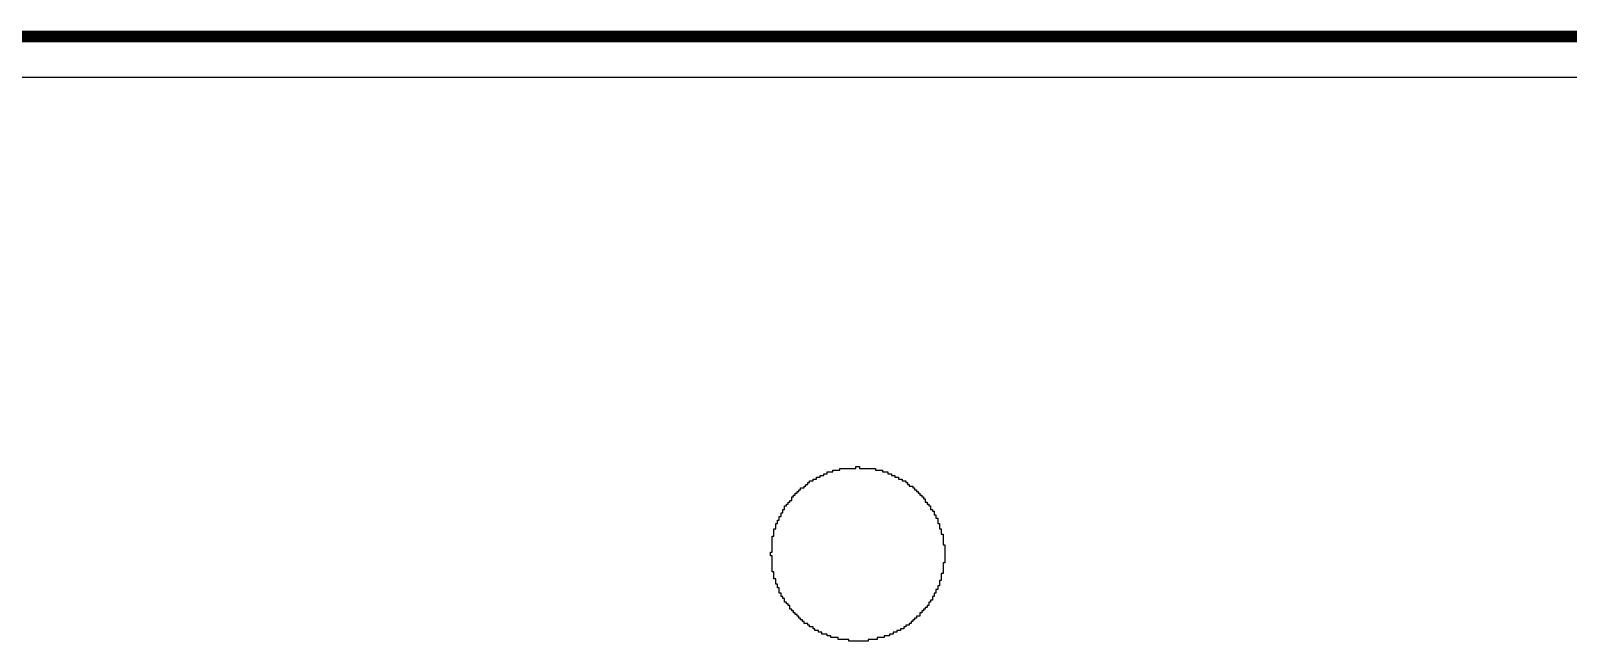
# Model space of a CAD drawing. Header units: millimetres. Extents: x -3.3 to 49.3, y -30.5 to 0.
# Drawn here: x 30.74 to 37.47, y -2.65 to 0.02 of the extents above; entities that cross this region are included whole.
import ezdxf

# ---------------------------------------------------------------- set-up
doc = ezdxf.new("R2010")
doc.units = ezdxf.units.MM
for name, color, linetype in [('BottomLayer', 5, 'Continuous'), ('KeepOutLayer', 6, 'Continuous'), ('TopLayer', 1, 'Continuous'), ('TopOverlay', 2, 'Continuous')]:
    doc.layers.add(name, color=color, linetype=linetype)

msp = doc.modelspace()

# ---------------------------------------------------------------- linework, layer by layer
at = {"layer": 'BottomLayer'}
msp.add_line((2.75, -0.1785), (47.25, -0.1785), dxfattribs=at)
at = {"layer": 'KeepOutLayer', "const_width": 0.05}
msp.add_lwpolyline([(2.75, 0), (47.25, 0)], dxfattribs=at)
at = {"layer": 'TopLayer'}
msp.add_line((2.75, -0.1785), (47.25, -0.1785), dxfattribs=at)
at = {"layer": 'TopOverlay'}
for p, q in [((34.3476, -1.889), (34.3476, -1.8812)), ((34.3476, -1.8812), (34.3632, -1.8812)), ((34.3632, -1.8812), (34.3632, -1.889)), ((34.1372, -1.9591), (34.1372, -1.9513)), ((34.1372, -1.9513), (34.145, -1.9513)), ((34.145, -1.9513), (34.145, -1.9435)), ((34.145, -1.9435), (34.1606, -1.9435)), ((34.1606, -1.9435), (34.1606, -1.9357)), ((34.1606, -1.9357), (34.1762, -1.9357)), ((34.1762, -1.9357), (34.1762, -1.9279)), ((34.1762, -1.9279), (34.1918, -1.9279)), ((34.1918, -1.9279), (34.1918, -1.9201)), ((34.1918, -1.9201), (34.2074, -1.9201)), ((34.2074, -1.9201), (34.2074, -1.9124)), ((34.2074, -1.9124), (34.2229, -1.9124)), ((34.2229, -1.9124), (34.2229, -1.9046)), ((34.2229, -1.9046), (34.2463, -1.9046)), ((34.2463, -1.9046), (34.2463, -1.8968)), ((34.2463, -1.8968), (34.2775, -1.8968)), ((34.2775, -1.8968), (34.2775, -1.889)), ((34.2775, -1.889), (34.3476, -1.889)), ((34.3632, -1.889), (34.4334, -1.889)), ((34.4334, -1.889), (34.4334, -1.8968)), ((34.4334, -1.8968), (34.4646, -1.8968)), ((34.4646, -1.8968), (34.4646, -1.9046)), ((34.4646, -1.9046), (34.4879, -1.9046)), ((34.4879, -1.9046), (34.4879, -1.9124)), ((34.4879, -1.9124), (34.5035, -1.9124)), ((34.5035, -1.9124), (34.5035, -1.9201)), ((34.5035, -1.9201), (34.5191, -1.9201)), ((34.5191, -1.9201), (34.5191, -1.9279)), ((34.5191, -1.9279), (34.5347, -1.9279)), ((34.5347, -1.9279), (34.5347, -1.9357)), ((34.5347, -1.9357), (34.5503, -1.9357)), ((34.5503, -1.9357), (34.5503, -1.9435)), ((34.5503, -1.9435), (34.5659, -1.9435)), ((34.5659, -1.9435), (34.5659, -1.9513)), ((34.5659, -1.9513), (34.5737, -1.9513)), ((34.5737, -1.9513), (34.5737, -1.9591)), ((34.0671, -2.0293), (34.0671, -2.0137)), ((34.0671, -2.0137), (34.0749, -2.0137)), ((34.0749, -2.0137), (34.0749, -2.0059)), ((34.0749, -2.0059), (34.0826, -2.0059)), ((34.0826, -2.0059), (34.0826, -1.9981)), ((34.0826, -1.9981), (34.0904, -1.9981)), ((34.0904, -1.9981), (34.0904, -1.9903)), ((34.0904, -1.9903), (34.0982, -1.9903)), ((34.0982, -1.9903), (34.0982, -1.9825)), ((34.0982, -1.9825), (34.106, -1.9825)), ((34.106, -1.9825), (34.106, -1.9747)), ((34.106, -1.9747), (34.1216, -1.9747)), ((34.1216, -1.9747), (34.1216, -1.9669)), ((34.1216, -1.9669), (34.1294, -1.9669)), ((34.1294, -1.9669), (34.1294, -1.9591)), ((34.1294, -1.9591), (34.1372, -1.9591)), ((34.5737, -1.9591), (34.5815, -1.9591)), ((34.5815, -1.9591), (34.5815, -1.9669)), ((34.5815, -1.9669), (34.5971, -1.9669)), ((34.5971, -1.9669), (34.5971, -1.9747)), ((34.5971, -1.9747), (34.6049, -1.9747)), ((34.6049, -1.9747), (34.6049, -1.9825)), ((34.6049, -1.9825), (34.6126, -1.9825)), ((34.6126, -1.9825), (34.6126, -1.9903)), ((34.6126, -1.9903), (34.6204, -1.9903)), ((34.6204, -1.9903), (34.6204, -1.9981)), ((34.6204, -1.9981), (34.6282, -1.9981)), ((34.6282, -1.9981), (34.6282, -2.0059)), ((34.6282, -2.0059), (34.636, -2.0059)), ((34.636, -2.0059), (34.636, -2.0137)), ((34.636, -2.0137), (34.6438, -2.0137)), ((34.6438, -2.0137), (34.6438, -2.0215)), ((34.0203, -2.0994), (34.0203, -2.0838)), ((34.0203, -2.0838), (34.0281, -2.0838)), ((34.0281, -2.0838), (34.0281, -2.0682)), ((34.0281, -2.0682), (34.0359, -2.0682)), ((34.0359, -2.0682), (34.0359, -2.0526)), ((34.0359, -2.0526), (34.0437, -2.0526)), ((34.0437, -2.0526), (34.0437, -2.0449)), ((34.0437, -2.0449), (34.0515, -2.0449)), ((34.0515, -2.0449), (34.0515, -2.0371)), ((34.0515, -2.0371), (34.0593, -2.0371)), ((34.0593, -2.0371), (34.0593, -2.0293)), ((34.0593, -2.0293), (34.0671, -2.0293)), ((34.6438, -2.0215), (34.6516, -2.0215)), ((34.6516, -2.0215), (34.6516, -2.0371)), ((34.6516, -2.0371), (34.6594, -2.0371)), ((34.6594, -2.0371), (34.6594, -2.0449)), ((34.6594, -2.0449), (34.6672, -2.0449)), ((34.6672, -2.0449), (34.6672, -2.0526)), ((34.6672, -2.0526), (34.675, -2.0526)), ((34.675, -2.0526), (34.675, -2.0682)), ((34.675, -2.0682), (34.6828, -2.0682)), ((34.6828, -2.0682), (34.6828, -2.076)), ((34.6828, -2.076), (34.6906, -2.076)), ((34.6906, -2.076), (34.6906, -2.0916)), ((33.9969, -2.154), (33.9969, -2.1306)), ((33.9969, -2.1306), (34.0047, -2.1306)), ((34.0047, -2.1306), (34.0047, -2.115)), ((34.0047, -2.115), (34.0125, -2.115)), ((34.0125, -2.115), (34.0125, -2.0994)), ((34.0125, -2.0994), (34.0203, -2.0994)), ((34.6906, -2.0916), (34.6984, -2.0916)), ((34.6984, -2.0916), (34.6984, -2.1072)), ((34.6984, -2.1072), (34.7062, -2.1072)), ((34.7062, -2.1072), (34.7062, -2.1306)), ((34.7062, -2.1306), (34.714, -2.1306)), ((34.714, -2.1306), (34.714, -2.154)), ((33.9813, -2.2553), (33.9813, -2.1851)), ((33.9813, -2.1851), (33.9891, -2.1851)), ((33.9891, -2.1851), (33.9891, -2.154)), ((33.9891, -2.154), (33.9969, -2.154)), ((34.714, -2.154), (34.7218, -2.154)), ((34.7218, -2.154), (34.7218, -2.1774)), ((34.7218, -2.1774), (34.7296, -2.1774)), ((34.7296, -2.1774), (34.7296, -2.2241)), ((33.9735, -2.2709), (33.9735, -2.2553)), ((33.9735, -2.2553), (33.9813, -2.2553)), ((33.9813, -2.2709), (33.9735, -2.2709)), ((33.9813, -2.341), (33.9813, -2.2709)), ((34.7296, -2.2241), (34.7373, -2.2241)), ((34.7373, -2.2241), (34.7373, -2.3021)), ((33.9891, -2.341), (33.9813, -2.341)), ((33.9891, -2.3722), (33.9891, -2.341)), ((34.7296, -2.3488), (34.7218, -2.3488)), ((34.7218, -2.3488), (34.7218, -2.38)), ((34.7373, -2.3021), (34.7296, -2.3021)), ((34.7296, -2.3021), (34.7296, -2.3488)), ((33.9969, -2.3722), (33.9891, -2.3722)), ((33.9969, -2.3956), (33.9969, -2.3722)), ((34.0047, -2.3956), (33.9969, -2.3956)), ((34.0047, -2.4112), (34.0047, -2.3956)), ((34.0125, -2.4112), (34.0047, -2.4112)), ((34.0125, -2.4346), (34.0125, -2.4112)), ((34.7062, -2.419), (34.6984, -2.419)), ((34.6984, -2.419), (34.6984, -2.4346)), ((34.714, -2.4034), (34.7062, -2.4034)), ((34.7062, -2.4034), (34.7062, -2.419)), ((34.7218, -2.38), (34.714, -2.38)), ((34.714, -2.38), (34.714, -2.4034)), ((34.0203, -2.4346), (34.0125, -2.4346)), ((34.0203, -2.4501), (34.0203, -2.4346)), ((34.0281, -2.4501), (34.0203, -2.4501)), ((34.0281, -2.4579), (34.0281, -2.4501)), ((34.0359, -2.4579), (34.0281, -2.4579)), ((34.0359, -2.4735), (34.0359, -2.4579)), ((34.0437, -2.4735), (34.0359, -2.4735)), ((34.0437, -2.4813), (34.0437, -2.4735)), ((34.0515, -2.4813), (34.0437, -2.4813)), ((34.0515, -2.4891), (34.0515, -2.4813)), ((34.0593, -2.4891), (34.0515, -2.4891)), ((34.0593, -2.5047), (34.0593, -2.4891)), ((34.6672, -2.4891), (34.6594, -2.4891)), ((34.6594, -2.4891), (34.6594, -2.4969)), ((34.675, -2.4735), (34.6672, -2.4735)), ((34.6672, -2.4735), (34.6672, -2.4891)), ((34.6828, -2.4657), (34.675, -2.4657)), ((34.675, -2.4657), (34.675, -2.4735)), ((34.6906, -2.4501), (34.6828, -2.4501)), ((34.6828, -2.4501), (34.6828, -2.4657)), ((34.6984, -2.4346), (34.6906, -2.4346)), ((34.6906, -2.4346), (34.6906, -2.4501)), ((34.0671, -2.5047), (34.0593, -2.5047)), ((34.0671, -2.5125), (34.0671, -2.5047)), ((34.0749, -2.5125), (34.0671, -2.5125)), ((34.0749, -2.5203), (34.0749, -2.5125)), ((34.0826, -2.5203), (34.0749, -2.5203)), ((34.0826, -2.5281), (34.0826, -2.5203)), ((34.0904, -2.5281), (34.0826, -2.5281)), ((34.0904, -2.5359), (34.0904, -2.5281)), ((34.0982, -2.5359), (34.0904, -2.5359)), ((34.0982, -2.5437), (34.0982, -2.5359)), ((34.106, -2.5437), (34.0982, -2.5437)), ((34.106, -2.5515), (34.106, -2.5437)), ((34.1138, -2.5515), (34.106, -2.5515)), ((34.1138, -2.5593), (34.1138, -2.5515)), ((34.6049, -2.5515), (34.5971, -2.5515)), ((34.5971, -2.5515), (34.5971, -2.5593)), ((34.6126, -2.5437), (34.6049, -2.5437)), ((34.6049, -2.5437), (34.6049, -2.5515)), ((34.6282, -2.5359), (34.6126, -2.5359)), ((34.6126, -2.5359), (34.6126, -2.5437)), ((34.636, -2.5203), (34.6282, -2.5203)), ((34.6282, -2.5203), (34.6282, -2.5359)), ((34.6438, -2.5125), (34.636, -2.5125)), ((34.636, -2.5125), (34.636, -2.5203)), ((34.6516, -2.5047), (34.6438, -2.5047)), ((34.6438, -2.5047), (34.6438, -2.5125)), ((34.6594, -2.4969), (34.6516, -2.4969)), ((34.6516, -2.4969), (34.6516, -2.5047)), ((34.1216, -2.5593), (34.1138, -2.5593)), ((34.1216, -2.5671), (34.1216, -2.5593)), ((34.1372, -2.5671), (34.1216, -2.5671)), ((34.1372, -2.5749), (34.1372, -2.5671)), ((34.145, -2.5749), (34.1372, -2.5749)), ((34.145, -2.5826), (34.145, -2.5749)), ((34.1606, -2.5826), (34.145, -2.5826)), ((34.1606, -2.5904), (34.1606, -2.5826)), ((34.1684, -2.5904), (34.1606, -2.5904)), ((34.1684, -2.5982), (34.1684, -2.5904)), ((34.184, -2.5982), (34.1684, -2.5982)), ((34.184, -2.606), (34.184, -2.5982)), ((34.1996, -2.606), (34.184, -2.606)), ((34.1996, -2.6138), (34.1996, -2.606)), ((34.2229, -2.6138), (34.1996, -2.6138)), ((34.2229, -2.6216), (34.2229, -2.6138)), ((34.2385, -2.6216), (34.2229, -2.6216)), ((34.2385, -2.6294), (34.2385, -2.6216)), ((34.4957, -2.6216), (34.4724, -2.6216)), ((34.4724, -2.6216), (34.4724, -2.6294)), ((34.5113, -2.6138), (34.4957, -2.6138)), ((34.4957, -2.6138), (34.4957, -2.6216)), ((34.5269, -2.606), (34.5113, -2.606)), ((34.5113, -2.606), (34.5113, -2.6138)), ((34.5425, -2.5982), (34.5269, -2.5982)), ((34.5269, -2.5982), (34.5269, -2.606)), ((34.5581, -2.5904), (34.5425, -2.5904)), ((34.5425, -2.5904), (34.5425, -2.5982)), ((34.5659, -2.5826), (34.5581, -2.5826)), ((34.5581, -2.5826), (34.5581, -2.5904)), ((34.5815, -2.5749), (34.5659, -2.5749)), ((34.5659, -2.5749), (34.5659, -2.5826)), ((34.5893, -2.5671), (34.5815, -2.5671)), ((34.5815, -2.5671), (34.5815, -2.5749)), ((34.5971, -2.5593), (34.5893, -2.5593)), ((34.5893, -2.5593), (34.5893, -2.5671)), ((34.2697, -2.6294), (34.2385, -2.6294)), ((34.2697, -2.6372), (34.2697, -2.6294)), ((34.3165, -2.6372), (34.2697, -2.6372)), ((34.3165, -2.645), (34.3165, -2.6372)), ((34.4022, -2.645), (34.3165, -2.645)), ((34.4412, -2.6372), (34.4022, -2.6372)), ((34.4022, -2.6372), (34.4022, -2.645)), ((34.4724, -2.6294), (34.4412, -2.6294)), ((34.4412, -2.6294), (34.4412, -2.6372))]:
    msp.add_line(p, q, dxfattribs=at)

doc.saveas('drawing.dxf')
